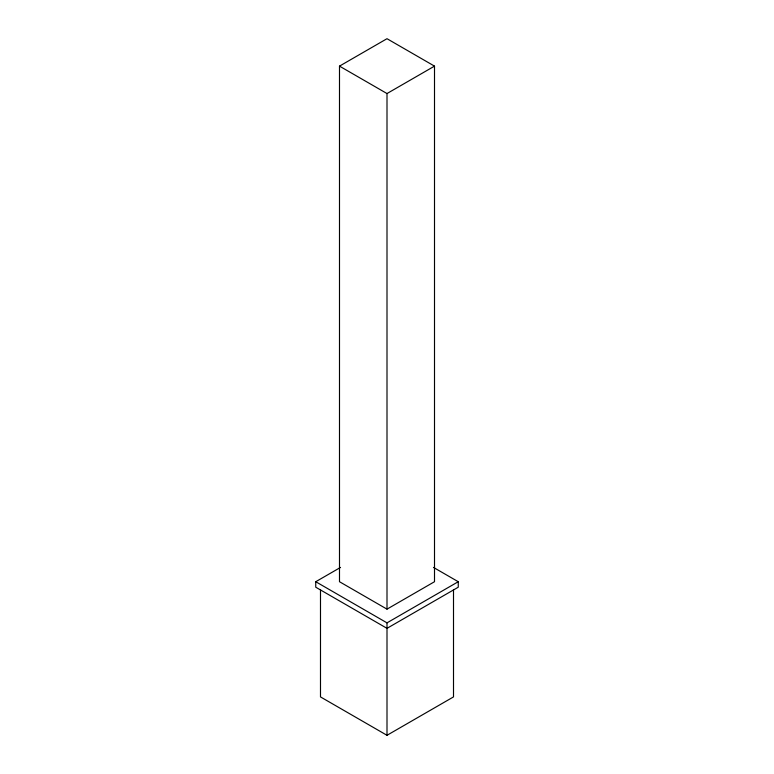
<?xml version="1.0" encoding="UTF-8"?>
<svg xmlns="http://www.w3.org/2000/svg" width="774" height="774" viewBox="0 0 774 774"><rect width="100%" height="100%" fill="white"/><g stroke="black" fill="none" stroke-linecap="round" stroke-linejoin="round"><path stroke-width="1.16" d="M339.496 66.129L387 38.7L434.504 66.129L434.504 581.719L387 609.148L339.496 581.719L339.496 66.129L387 93.548L434.504 66.129M433.469 567.41L458.256 581.719L458.256 587.205L387 628.343L315.744 587.205L315.744 581.719L340.531 567.41M315.744 581.719L387 622.857L458.256 581.719M320.494 589.614L320.494 696.91L387 735.3L453.506 696.91L453.506 589.614M387 93.548L387 609.148M387 622.857L387 735.3"/></g></svg>
